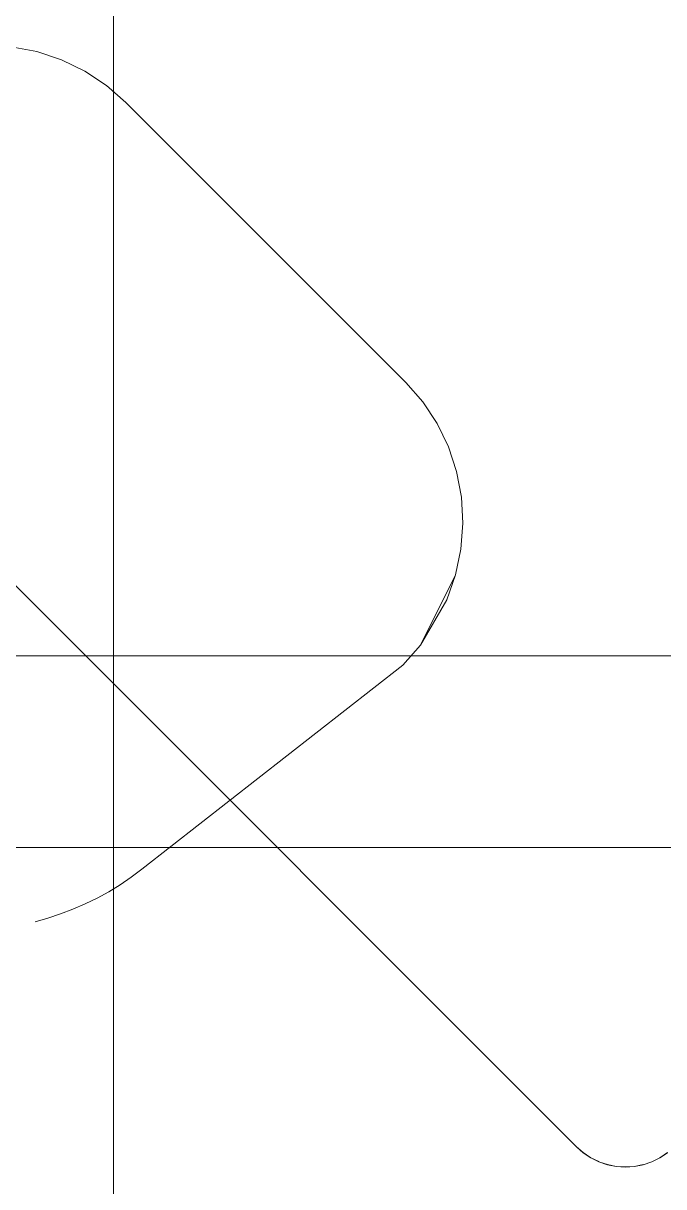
# Model space of a CAD drawing. Extents: x -566 to 72611, y -487 to 32334.
# Drawn here: x 66.33 to 78.48, y 132.56 to 154.64 of the extents above; entities that cross this region are included whole.
import ezdxf

# ---------------------------------------------------------------- set-up
doc = ezdxf.new("R2010")
doc.units = 0
doc.header["$LTSCALE"] = 0.5
doc.header["$MEASUREMENT"] = 0
doc.layers.add('ceilling', color=141, linetype='CONTINUOUS', lineweight=18)
doc.layers.add('floor', color=7, linetype='CONTINUOUS', lineweight=5, true_color=0xcfcfcf)
doc.layers.add('layout', color=7, linetype='CONTINUOUS', lineweight=5, true_color=0xcfcfcf)

msp = doc.modelspace()

# ---------------------------------------------------------------- hatches: boundary and pattern name
at = {"layer": 'floor'}
h = msp.add_hatch(dxfattribs=at)
h.set_pattern_fill('ANSI37', color=256, scale=100, angle=45)
h.set_pattern_definition([(90, (243.028, 267.632), (-12.5, 9e-16), []), (180, (243.028, 267.632), (-9e-16, -12.5), [])])
h.paths.add_polyline_path([(253.46925, 349.5), (154.11744, 349.5), (154.11744, 348.5), (101.14781, 348.5), (101.14781, 349.5), (0, 349.5), (0, 344.5), (36, 344.5, -0.33835703), (0, 308.66941), (0, 308.5), (0, 173.75), (253.46925, 173.75)])
h.paths.add_polyline_path([(36, 344.5), (0, 344.5), (0, 308.66941, 0.33835703)], flags=17)
h.paths.add_polyline_path([(253.46925, 173.75), (0, 173.75), (0, 173.74997), (0, 169.75), (253.46925, 169.75)])
h.paths.add_polyline_path([(253.46925, 169.75), (0, 169.75), (0, 149.21137), (36, 149.21137, -0.33835703), (0, 113.38078), (0, 113.21137), (0, 29.94998), (0, -5), (253.46925, -5)])
h.paths.add_polyline_path([(36, 149.21137), (0, 149.21137), (0, 113.38078, 0.33835703)], flags=17)
h.paths.add_polyline_path([(575.25, 169.75), (510, 169.75), (474.75, 169.75), (327.5, 169.75), (285.46925, 169.75), (285.46925, 165.75), (253.46925, 165.75), (253.46925, -5), (263.99725, -5), (263.99725, 95.99051), (287, 95.99051), (287, 97.5), (292, 97.5), (292, -5), (341.25, -5), (341.25, 13.02988), (341.25012, 15.02988), (346.24839, 15.02988, 0.36108524), (374.08728, 41.24999), (346.25012, 41.24999), (346.25012, 42.99999), (341.25, 42.99999), (341.25, 44.99999), (341.25, 97.5), (357.75, 97.5), (405.75, 97.5), (575.25, 97.5)])

# ---------------------------------------------------------------- linework, layer by layer
at = {"layer": 'ceilling'}
msp.add_line((0, 139), (575.25, 139), dxfattribs=at)
msp.add_line((0, 139), (575.25, 139), dxfattribs=at)
at = {"layer": 'layout'}
for points in [[(66.34701, 143.79924, -69.73263), (55.08781, 155.06103, -69.72025), (55.08647, 155.05978, -69.73263)], [(66.09613, 154.19579, -79.38364), (66.58188, 154.10382, -80.51045), (66.09613, 154.19579, -80.51045)], [(66.58188, 154.10382, -80.51045), (66.09613, 154.19579, -79.38364), (66.58188, 154.10382, -79.38364)], [(66.58188, 154.10382, -79.38364), (67.05023, 153.94897, -80.51045), (66.58188, 154.10382, -80.51045)], [(67.05023, 153.94897, -80.51045), (66.58188, 154.10382, -79.38364), (67.05023, 153.94897, -79.38364)], [(67.05023, 153.94897, -79.38364), (67.49312, 153.73395, -80.51045), (67.05023, 153.94897, -80.51045)], [(67.49312, 153.73395, -80.51045), (67.05023, 153.94897, -79.38364), (67.49312, 153.73395, -79.38364)], [(67.49312, 153.73395, -79.38364), (67.90291, 153.46227, -80.51045), (67.49312, 153.73395, -80.51045)], [(67.90291, 153.46227, -80.51045), (67.49312, 153.73395, -79.38364), (67.90291, 153.46227, -79.38364)], [(67.90291, 153.46227, -79.38364), (68.27282, 153.1388, -80.51045), (67.90291, 153.46227, -80.51045)], [(68.27282, 153.1388, -80.51045), (67.90291, 153.46227, -79.38364), (68.27282, 153.1388, -79.38364)], [(68.27282, 153.1388, -79.38364), (73.58469, 147.82693, -80.51045), (68.27282, 153.1388, -80.51045)], [(73.58469, 147.82693, -80.51045), (68.27282, 153.1388, -79.38364), (73.58469, 147.82693, -79.38364)], [(73.58469, 147.82693, -79.38364), (73.90814, 147.45704, -80.51045), (73.58469, 147.82693, -80.51045)], [(73.90814, 147.45704, -80.51045), (73.58469, 147.82693, -79.38364), (73.90814, 147.45704, -79.38364)], [(73.90814, 147.45704, -79.38364), (74.17982, 147.04725, -80.51045), (73.90814, 147.45704, -80.51045)], [(74.17982, 147.04725, -80.51045), (73.90814, 147.45704, -79.38364), (74.17982, 147.04725, -79.38364)], [(74.17982, 147.04725, -79.38364), (74.39486, 146.60434, -80.51045), (74.17982, 147.04725, -80.51045)], [(74.39486, 146.60434, -80.51045), (74.17982, 147.04725, -79.38364), (74.39486, 146.60434, -79.38364)], [(74.39486, 146.60434, -79.38364), (74.54969, 146.13601, -80.51045), (74.39486, 146.60434, -80.51045)], [(74.54969, 146.13601, -80.51045), (74.39486, 146.60434, -79.38364), (74.54969, 146.13601, -79.38364)], [(74.54969, 146.13601, -79.38364), (74.64168, 145.65024, -80.51045), (74.54969, 146.13601, -80.51045)], [(74.64168, 145.65024, -80.51045), (74.54969, 146.13601, -79.38364), (74.64168, 145.65024, -79.38364)], [(74.64168, 145.65024, -79.38364), (74.66922, 145.15538, -80.51045), (74.64168, 145.65024, -80.51045)], [(74.66922, 145.15538, -80.51045), (74.64168, 145.65024, -79.38364), (74.66922, 145.15538, -79.38364)], [(74.63191, 144.65995, -79.38364), (74.66922, 145.15538, -80.51045), (74.66922, 145.15538, -79.38364)], [(74.66922, 145.15538, -80.51045), (74.63191, 144.65995, -79.38364), (74.63191, 144.65995, -80.51045)], [(74.53023, 144.17226, -79.38364), (74.63191, 144.65995, -80.51045), (74.63191, 144.65995, -79.38364)], [(74.63191, 144.65995, -80.51045), (74.53023, 144.17226, -79.38364), (74.53023, 144.17226, -80.51045)], [(74.53023, 144.17226, -80.51045), (74.36607, 143.70077, -79.38364), (73.86242, 142.83821, -80.51045)], [(74.36607, 143.70077, -79.38364), (74.53023, 144.17226, -80.51045), (74.53023, 144.17226, -79.38364)], [(76.82455, 133.32429, -69.72025), (66.34701, 143.79924, -69.73263), (76.8233, 133.32296, -69.73263)], [(73.53158, 142.46194, -79.38364), (73.86242, 142.83821, -80.51045), (73.86242, 142.83821, -79.38364)], [(73.86242, 142.83821, -80.51045), (73.53158, 142.46194, -79.38364), (73.53158, 142.46194, -80.51045)], [(68.57521, 138.58776, -79.38364), (73.53158, 142.46194, -80.51045), (73.53158, 142.46194, -79.38364)], [(73.53158, 142.46194, -80.51045), (68.57521, 138.58776, -79.38364), (68.57521, 138.58776, -80.51045)], [(68.16286, 138.29491, -79.38364), (68.37235, 138.43655, -80.51045), (68.37235, 138.43655, -79.38364)], [(68.37235, 138.43655, -80.51045), (68.16286, 138.29491, -79.38364), (68.16286, 138.29491, -80.51045)], [(68.37235, 138.43655, -79.38364), (68.57521, 138.58776, -80.51045), (68.57521, 138.58776, -79.38364)], [(68.57521, 138.58776, -80.51045), (68.37235, 138.43655, -79.38364), (68.37235, 138.43655, -80.51045)], [(67.94717, 138.16308, -79.38364), (68.16286, 138.29491, -80.51045), (68.16286, 138.29491, -79.38364)], [(68.16286, 138.29491, -80.51045), (67.94717, 138.16308, -79.38364), (67.94717, 138.16308, -80.51045)], [(67.49902, 137.93003, -79.38364), (67.7257, 138.04135, -80.51045), (67.7257, 138.04135, -79.38364)], [(67.7257, 138.04135, -80.51045), (67.49902, 137.93003, -79.38364), (67.49902, 137.93003, -80.51045)], [(67.7257, 138.04135, -79.38364), (67.94717, 138.16308, -80.51045), (67.94717, 138.16308, -79.38364)], [(67.94717, 138.16308, -80.51045), (67.7257, 138.04135, -79.38364), (67.7257, 138.04135, -80.51045)], [(67.03193, 137.73955, -79.38364), (67.26756, 137.82934, -80.51045), (67.26756, 137.82934, -79.38364)], [(67.26756, 137.82934, -80.51045), (67.03193, 137.73955, -79.38364), (67.03193, 137.73955, -80.51045)], [(67.49902, 137.93003, -80.51045), (67.26756, 137.82934, -79.38364), (67.26756, 137.82934, -80.51045)], [(67.49902, 137.93003, -79.38364), (67.49902, 137.93003, -80.51045), (67.26756, 137.82934, -79.38364)], [(66.54992, 137.59317, -79.38364), (66.79256, 137.66076, -80.51045), (66.79256, 137.66076, -79.38364)], [(66.79256, 137.66076, -80.51045), (66.54992, 137.59317, -79.38364), (66.54992, 137.59317, -80.51045)], [(66.79256, 137.66076, -79.38364), (67.03193, 137.73955, -80.51045), (67.03193, 137.73955, -79.38364)], [(67.03193, 137.73955, -80.51045), (66.79256, 137.66076, -79.38364), (66.79256, 137.66076, -80.51045)], [(76.8233, 133.32296, -69.73263), (76.95374, 133.21098, -69.72025), (76.82455, 133.32429, -69.72025)], [(76.95374, 133.21098, -69.72025), (76.8233, 133.32296, -69.73263), (76.95262, 133.20951, -69.73263)], [(76.95262, 133.20951, -69.73263), (77.09655, 133.11547, -69.72025), (76.95374, 133.21098, -69.72025)], [(77.09655, 133.11547, -69.72025), (76.95262, 133.20951, -69.73263), (77.09567, 133.11394, -69.73263)], [(78.55287, 133.21096, -69.72025), (78.41092, 133.11398, -69.73263), (78.55395, 133.20954, -69.73263)], [(77.09567, 133.11394, -69.73263), (77.25069, 133.03953, -69.72025), (77.09655, 133.11547, -69.72025)], [(77.25069, 133.03953, -69.72025), (77.09567, 133.11394, -69.73263), (77.24996, 133.03785, -69.73263)], [(77.25151, 133.04148, -69.71432), (77.09655, 133.11547, -69.72025), (77.25069, 133.03953, -69.72025)], [(77.24996, 133.03785, -69.73263), (77.41334, 132.98427, -69.72025), (77.25069, 133.03953, -69.72025)], [(77.41334, 132.98427, -69.72025), (77.24996, 133.03785, -69.73263), (77.41293, 132.98261, -69.73263)], [(77.41293, 132.98261, -69.73263), (77.58185, 132.95076, -69.72025), (77.41334, 132.98427, -69.72025)], [(77.58167, 132.94903, -69.73263), (77.41293, 132.98261, -69.73263), (77.58185, 132.95076, -69.72025)], [(77.75329, 132.93952, -69.72025), (77.58167, 132.94903, -69.73263), (77.75332, 132.93777, -69.73263)], [(77.75332, 132.93777, -69.73263), (77.9247, 132.95076, -69.72025), (77.75329, 132.93952, -69.72025)], [(77.9247, 132.95076, -69.72025), (77.75332, 132.93777, -69.73263), (77.92493, 132.94897, -69.73263)], [(77.9247, 132.95076, -69.72025), (78.09327, 132.98434, -69.72025), (77.92493, 132.94897, -69.73263)], [(78.09368, 132.98254, -69.73263), (77.92493, 132.94897, -69.73263), (78.09327, 132.98434, -69.72025)], [(78.25594, 133.03953, -69.72025), (78.09368, 132.98254, -69.73263), (78.25658, 133.03785, -69.73263)], [(78.41006, 133.11554, -69.72025), (78.25658, 133.03785, -69.73263), (78.41092, 133.11398, -69.73263)]]:
    msp.add_3dface(points, dxfattribs=at)

doc.saveas('drawing.dxf')
